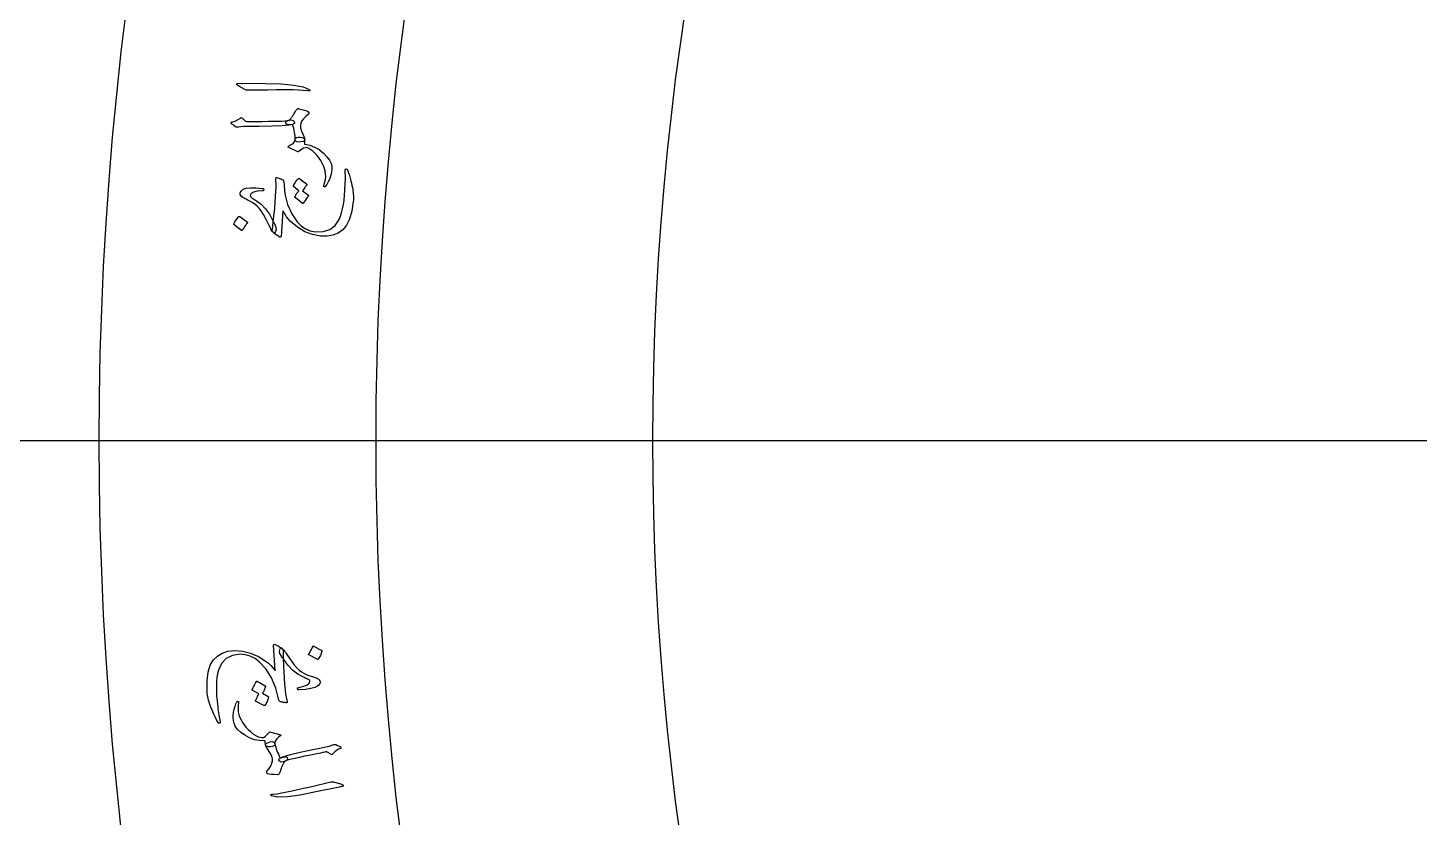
# Model space of a CAD drawing. Header units: millimetres. Extents: x -77 to 77, y -78 to 103.
# Drawn here: x -62.91 to -37.59, y -6.85 to 7.51 of the extents above; entities that cross this region are included whole.
import ezdxf

# ---------------------------------------------------------------- set-up
doc = ezdxf.new("R2010")
doc.units = ezdxf.units.MM
for name, color, linetype in [('CUT_OUTER', 1, 'Continuous'), ('ENGRAVE', 7, 'Continuous'), ('TEXT', 5, 'Continuous')]:
    doc.layers.add(name, color=color, linetype=linetype)

msp = doc.modelspace()

# ---------------------------------------------------------------- linework, layer by layer
at = {"layer": 'CUT_OUTER'}
msp.add_arc((0, -0.0003), 77.4997, 178.346942, 3.754487, dxfattribs=at)
at = {"layer": 'ENGRAVE'}
for points in [[(-70.1375, 0), (-61.6125, 0)], [(-61.6125, 0), (-56.575, 0)], [(-56.575, 0), (-51.5375, 0)], [(-51.5375, 0), (51.5375, 0)]]:
    msp.add_lwpolyline(points, dxfattribs=at)
for radius in [75.95, 75.95, 73.9156, 70.1375, 70.1375, 67.1538, 61.6125, 61.6125, 56.575, 56.575, 51.5375, 51.5375]:
    msp.add_circle((0, 0), radius, dxfattribs=at)
at = {"layer": 'TEXT'}
for points in [[(-59.0699, 6.4498), (-59.1032, 6.4722), (-59.114, 6.4886), (-59.1023, 6.4987), (-59.0679, 6.5027), (-58.5943, 6.4954), (-58.3036, 6.4898), (-58.0732, 6.4701), (-57.9028, 6.4365), (-57.7926, 6.3892), (-57.7839, 6.3819), (-57.7795, 6.3758), (-57.7794, 6.3708), (-57.7834, 6.367), (-57.7894, 6.3643), (-57.7969, 6.3628), (-57.8061, 6.3623), (-57.8168, 6.363), (-57.8996, 6.3721), (-57.988, 6.378), (-58.0817, 6.3806), (-58.1809, 6.3798), (-58.2068, 6.3801), (-58.2768, 6.3802), (-58.3908, 6.3799), (-58.5489, 6.3792), (-58.8999, 6.3743), (-58.9185, 6.3754), (-58.9353, 6.3782), (-58.9506, 6.3828), (-58.9642, 6.3891)], [(-58.7612, 5.8081), (-58.6393, 5.8083), (-58.5309, 5.8092), (-58.4359, 5.8105), (-58.3545, 5.8125), (-58.2866, 5.8151), (-58.2325, 5.8183), (-58.1921, 5.8221), (-58.1654, 5.8265), (-58.1309, 5.8335), (-58.1029, 5.8328), (-58.0815, 5.8246), (-58.0666, 5.8089), (-58.0593, 5.7907), (-58.0608, 5.775), (-58.0709, 5.7619), (-58.0897, 5.7514), (-58.159, 5.7364), (-58.2843, 5.7256), (-58.4654, 5.719), (-58.7024, 5.7165), (-58.8043, 5.7172), (-58.8856, 5.7172), (-58.9465, 5.7164), (-58.9869, 5.7148), (-59.0771, 5.7019), (-59.093, 5.7006), (-59.1072, 5.7014), (-59.1197, 5.7042), (-59.1306, 5.709), (-59.1565, 5.7284), (-59.1766, 5.7435), (-59.1907, 5.7543), (-59.1991, 5.7609), (-59.211, 5.7739), (-59.2147, 5.7841), (-59.2102, 5.7915), (-59.1975, 5.7961), (-59.1623, 5.8034), (-59.1248, 5.818), (-59.0852, 5.84), (-59.0433, 5.8693), (-59.035, 5.8747), (-59.0271, 5.8766), (-59.0195, 5.8751), (-59.0123, 5.8702), (-59.0037, 5.8626), (-58.9956, 5.8555), (-58.9881, 5.8488), (-58.9812, 5.8426), (-58.9748, 5.8367), (-58.969, 5.8313), (-58.9637, 5.8263), (-58.959, 5.8218), (-58.951, 5.8151), (-58.9428, 5.8104), (-58.9343, 5.8076), (-58.9257, 5.8067), (-58.9067, 5.8074), (-58.8729, 5.8079), (-58.8244, 5.8081), (-58.7612, 5.8081)], [(-58.2156, 5.7696), (-58.2153, 5.7923), (-58.2078, 5.8095), (-58.1931, 5.8211), (-58.1712, 5.8271), (-58.1604, 5.8298), (-58.1495, 5.8361), (-58.1384, 5.8459), (-58.1273, 5.8594), (-58.1213, 5.868), (-58.1146, 5.8775), (-58.1072, 5.8878), (-58.0991, 5.8991), (-58.0905, 5.9113), (-58.0818, 5.9244), (-58.0728, 5.9384), (-58.0636, 5.9534), (-58.0463, 5.9813), (-58.0318, 6.0032), (-58.0201, 6.0192), (-58.0112, 6.0291), (-58.0037, 6.0357), (-57.9961, 6.0396), (-57.9886, 6.0408), (-57.9811, 6.0395), (-57.9248, 6.0255), (-57.8766, 6.0117), (-57.8367, 5.9981), (-57.8049, 5.9846), (-57.801, 5.9815), (-57.7984, 5.9772), (-57.7972, 5.9715), (-57.7973, 5.9646), (-57.7986, 5.9559), (-57.8004, 5.949), (-57.8027, 5.9438), (-57.8056, 5.9404), (-57.8554, 5.897), (-57.8951, 5.8553), (-57.9246, 5.8154), (-57.944, 5.7774), (-57.9513, 5.7377), (-57.9469, 5.6891), (-57.9308, 5.6317), (-57.9028, 5.5655), (-57.889, 5.5335), (-57.8795, 5.5061), (-57.8744, 5.4831), (-57.8738, 5.4647), (-57.8762, 5.456), (-57.8815, 5.4491), (-57.8899, 5.4439), (-57.9012, 5.4404), (-57.9651, 5.4307), (-58.0105, 5.4343), (-58.0376, 5.451), (-58.0463, 5.481), (-58.0469, 5.5122), (-58.0489, 5.5444), (-58.0523, 5.5773), (-58.057, 5.6112), (-58.0632, 5.6458), (-58.071, 5.681), (-58.0804, 5.7169), (-58.0915, 5.7535), (-58.1442, 5.7474), (-58.1824, 5.748), (-58.2062, 5.7554), (-58.2156, 5.7696)], [(-58.0126, 5.2602), (-58.1605, 5.3334), (-58.1721, 5.3411), (-58.1775, 5.348), (-58.1767, 5.3541), (-58.1697, 5.3594), (-58.1414, 5.3729), (-58.117, 5.3864), (-58.0964, 5.3996), (-58.0797, 5.4128), (-58.0665, 5.4277), (-58.0565, 5.4443), (-58.0497, 5.4627), (-58.0461, 5.4829), (-58.0389, 5.5024), (-58.0217, 5.5153), (-57.9946, 5.5213), (-57.9574, 5.5207), (-57.9206, 5.5143), (-57.8943, 5.5032), (-57.8786, 5.4872), (-57.8736, 5.4666), (-57.8743, 5.4512), (-57.8756, 5.4355), (-57.8773, 5.4197), (-57.8795, 5.4037), (-57.879, 5.4009), (-57.8771, 5.3982), (-57.8737, 5.3956), (-57.8689, 5.3931), (-57.7792, 5.3745), (-57.6934, 5.3414), (-57.6116, 5.2939), (-57.5338, 5.2321), (-57.4673, 5.1651), (-57.4194, 5.1021), (-57.3902, 5.043), (-57.3797, 4.9877), (-57.3801, 4.9366), (-57.3837, 4.8901), (-57.3906, 4.8481), (-57.4006, 4.8107), (-57.4074, 4.7925), (-57.4153, 4.7731), (-57.4243, 4.7525), (-57.4343, 4.7307), (-57.4456, 4.7078), (-57.4584, 4.6839), (-57.4727, 4.6591), (-57.4886, 4.6333), (-57.4922, 4.6268), (-57.4962, 4.622), (-57.5006, 4.6189), (-57.5053, 4.6175), (-57.5115, 4.6168), (-57.5164, 4.6174), (-57.52, 4.6194), (-57.5223, 4.6226), (-57.5242, 4.6269), (-57.5249, 4.6314), (-57.5244, 4.6364), (-57.5226, 4.6417), (-57.5056, 4.7004), (-57.495, 4.7557), (-57.4909, 4.8078), (-57.4933, 4.8565), (-57.502, 4.9054), (-57.5152, 4.9535), (-57.5329, 5.001), (-57.5551, 5.0478), (-57.5816, 5.0941), (-57.6124, 5.14), (-57.6474, 5.1855), (-57.6866, 5.2306), (-57.723, 5.2652), (-57.7597, 5.2933), (-57.7967, 5.3151), (-57.8341, 5.3304), (-57.8613, 5.3294), (-57.8932, 5.3181), (-57.93, 5.2963), (-57.9716, 5.2642), (-57.9804, 5.2587), (-57.9902, 5.2562), (-58.0009, 5.2567), (-58.0126, 5.2602)], [(-58.4443, 3.9811), (-58.4183, 4.2273), (-58.4015, 4.4405), (-58.3943, 4.6208), (-58.3969, 4.7684), (-58.3971, 4.7729), (-58.3965, 4.7768), (-58.3951, 4.78), (-58.3929, 4.7826), (-58.39, 4.7843), (-58.3866, 4.7852), (-58.3827, 4.7852), (-58.3782, 4.7843), (-58.361, 4.779), (-58.3453, 4.7741), (-58.3309, 4.7693), (-58.318, 4.7648), (-58.3065, 4.7606), (-58.2965, 4.7566), (-58.2879, 4.7528), (-58.2807, 4.7492), (-58.2693, 4.742), (-58.2611, 4.7341), (-58.2562, 4.7255), (-58.2544, 4.7162), (-58.2317, 4.4916), (-58.1832, 4.2944), (-58.1093, 4.1245), (-58.0101, 3.9822), (-57.9366, 3.9089), (-57.8572, 3.8541), (-57.7719, 3.8176), (-57.6809, 3.7994), (-57.5359, 3.8015), (-57.4153, 3.8398), (-57.319, 3.9142), (-57.2469, 4.0245), (-57.2232, 4.0826), (-57.2024, 4.1467), (-57.1845, 4.217), (-57.1694, 4.2933), (-57.157, 4.3756), (-57.1472, 4.4638), (-57.1399, 4.5578), (-57.1351, 4.6578), (-57.1342, 4.6934), (-57.1336, 4.7284), (-57.1333, 4.7629), (-57.1332, 4.7968), (-57.1335, 4.8299), (-57.134, 4.8619), (-57.1349, 4.893), (-57.136, 4.923), (-57.1357, 4.9321), (-57.1328, 4.9383), (-57.1272, 4.9417), (-57.1189, 4.9423), (-57.1095, 4.9408), (-57.1024, 4.9381), (-57.0975, 4.9341), (-57.0949, 4.9289), (-57.0766, 4.8739), (-57.0601, 4.8218), (-57.0455, 4.7729), (-57.0328, 4.7269), (-57.0219, 4.6841), (-57.0126, 4.6445), (-57.0049, 4.6081), (-56.9989, 4.5749), (-56.995, 4.5439), (-56.9917, 4.5137), (-56.989, 4.4844), (-56.9871, 4.456), (-56.9859, 4.4284), (-56.986, 4.4014), (-56.9872, 4.3752), (-56.9895, 4.3496), (-57.0165, 4.1757), (-57.0572, 4.0319), (-57.1119, 3.9182), (-57.1808, 3.8345), (-57.2637, 3.7752), (-57.3585, 3.736), (-57.4652, 3.7172), (-57.5839, 3.7188), (-57.7294, 3.7469), (-57.8689, 3.8008), (-58.0022, 3.8806), (-58.1294, 3.9866), (-58.1672, 4.0273), (-58.203, 4.0729), (-58.2367, 4.1236), (-58.2683, 4.1792), (-58.3036, 3.7152), (-58.3091, 3.7044), (-58.3181, 3.7002), (-58.3305, 3.7028), (-58.3463, 3.7121), (-58.369, 3.7293), (-58.3895, 3.7448), (-58.4077, 3.7587), (-58.4235, 3.7711), (-58.4369, 3.7819), (-58.4478, 3.791), (-58.4561, 3.7986), (-58.4618, 3.8045), (-58.4621, 3.8171), (-58.4593, 3.8507), (-58.4534, 3.9054), (-58.4443, 3.9811)], [(-58.4254, 3.7712), (-58.4381, 3.7835), (-58.4505, 3.7975), (-58.4627, 3.8131), (-58.4746, 3.8305), (-58.4864, 3.8495), (-58.4983, 3.8702), (-58.5101, 3.8926), (-58.522, 3.9167), (-58.5757, 4.024), (-58.6234, 4.1116), (-58.6652, 4.1795), (-58.701, 4.2277), (-58.737, 4.2656), (-58.7755, 4.2987), (-58.8165, 4.3269), (-58.86, 4.3501), (-58.8819, 4.3605), (-58.9027, 4.3706), (-58.9224, 4.3805), (-58.941, 4.3903), (-58.9583, 4.3997), (-58.9741, 4.4086), (-58.9884, 4.417), (-59.0011, 4.425), (-59.0227, 4.4421), (-59.0376, 4.4605), (-59.0459, 4.48), (-59.0475, 4.5008), (-59.0428, 4.5206), (-59.0316, 4.5392), (-59.0139, 4.5565), (-58.9899, 4.5726), (-58.9364, 4.5907), (-58.8604, 4.5991), (-58.762, 4.5976), (-58.6413, 4.5863), (-58.6305, 4.5843), (-58.6229, 4.58), (-58.6187, 4.5737), (-58.6178, 4.5651), (-58.6202, 4.5565), (-58.6257, 4.5502), (-58.6345, 4.546), (-58.6465, 4.544), (-58.74, 4.5363), (-58.8076, 4.52), (-58.8494, 4.4951), (-58.8652, 4.4616), (-58.8643, 4.4526), (-58.8603, 4.4432), (-58.8532, 4.4333), (-58.843, 4.4229), (-58.8368, 4.4182), (-58.8291, 4.4126), (-58.8198, 4.4062), (-58.8091, 4.3989), (-58.7969, 4.3908), (-58.7831, 4.3819), (-58.7678, 4.3721), (-58.7511, 4.3615), (-58.6652, 4.2996), (-58.5869, 4.2185), (-58.5161, 4.1183), (-58.4527, 3.9991), (-58.4521, 3.9978), (-58.4502, 3.9941), (-58.447, 3.9878), (-58.4425, 3.9791), (-58.4368, 3.9678), (-58.4297, 3.954), (-58.4214, 3.9378), (-58.4118, 3.919), (-58.3973, 3.8798), (-58.3948, 3.8421), (-58.4041, 3.8059), (-58.4254, 3.7712)], [(-58.0746, 4.6228), (-58.0768, 4.6254), (-58.0779, 4.6288), (-58.0781, 4.6332), (-58.0772, 4.6384), (-58.0686, 4.6566), (-58.0593, 4.6742), (-58.0494, 4.6911), (-58.0388, 4.7074), (-58.0274, 4.7231), (-58.015, 4.7384), (-58.0017, 4.7532), (-57.9875, 4.7676), (-57.9833, 4.7703), (-57.979, 4.7712), (-57.9746, 4.7705), (-57.9701, 4.7681), (-57.8317, 4.6648), (-57.83, 4.6621), (-57.8303, 4.6584), (-57.8326, 4.6537), (-57.8369, 4.6479), (-57.8408, 4.6441), (-57.8462, 4.6377), (-57.8531, 4.6288), (-57.8616, 4.6173), (-57.8717, 4.6033), (-57.8836, 4.5865), (-57.8973, 4.567), (-57.9127, 4.5447), (-57.8051, 4.4635), (-57.8019, 4.4599), (-57.8014, 4.4556), (-57.8036, 4.4505), (-57.8085, 4.4446), (-57.8128, 4.4396), (-57.8192, 4.4316), (-57.8277, 4.4206), (-57.8384, 4.4067), (-57.8513, 4.3896), (-57.8664, 4.3691), (-57.8836, 4.3452), (-57.9031, 4.3177), (-57.9062, 4.315), (-57.9091, 4.3139), (-57.912, 4.3145), (-57.9147, 4.3167), (-58.0478, 4.4208), (-58.05, 4.4233), (-58.0512, 4.4268), (-58.0514, 4.4311), (-58.0505, 4.4363), (-58.044, 4.4519), (-58.0368, 4.467), (-58.0287, 4.4815), (-58.0199, 4.4955), (-58.0103, 4.5089), (-58.0002, 4.5218), (-57.9895, 4.5342), (-57.9783, 4.546)], [(-59.1579, 3.928), (-59.1601, 3.9306), (-59.1613, 3.9341), (-59.1615, 3.9385), (-59.1607, 3.9438), (-59.143, 3.9807), (-59.1221, 4.0151), (-59.098, 4.047), (-59.0706, 4.0765), (-59.0666, 4.0793), (-59.0626, 4.0804), (-59.0588, 4.0797), (-59.0551, 4.0774), (-58.9154, 3.9762), (-58.9121, 3.9726), (-58.9116, 3.9681), (-58.9138, 3.9629), (-58.9186, 3.9569), (-58.9228, 3.9517), (-58.9292, 3.9435), (-58.9376, 3.9323), (-58.9482, 3.918), (-58.961, 3.9004), (-58.9759, 3.8794), (-58.9929, 3.8548), (-59.0121, 3.8267), (-59.0152, 3.823), (-59.0183, 3.8212), (-59.0211, 3.8214), (-59.0239, 3.8235)], [(-58.2638, -3.9688), (-58.2551, -4.2154), (-58.2403, -4.4282), (-58.2197, -4.607), (-58.1935, -4.7518), (-58.1926, -4.7562), (-58.1926, -4.7601), (-58.1935, -4.7635), (-58.1952, -4.7664), (-58.1978, -4.7686), (-58.201, -4.77), (-58.2049, -4.7706), (-58.2094, -4.7704), (-58.2272, -4.7681), (-58.2436, -4.7658), (-58.2585, -4.7634), (-58.272, -4.7611), (-58.284, -4.7587), (-58.2946, -4.7564), (-58.3037, -4.7541), (-58.3114, -4.7517), (-58.3237, -4.7465), (-58.3331, -4.74), (-58.3394, -4.7323), (-58.3426, -4.7234), (-58.4004, -4.5046), (-58.4779, -4.3161), (-58.5757, -4.1576), (-58.6938, -4.0292), (-58.7766, -3.9656), (-58.8627, -3.9211), (-58.952, -3.8956), (-59.0447, -3.8893), (-59.1881, -3.9107), (-59.3024, -3.966), (-59.3877, -4.0554), (-59.4436, -4.1789), (-59.4587, -4.2421), (-59.4699, -4.3111), (-59.4772, -4.386), (-59.4806, -4.4669), (-59.4802, -4.5535), (-59.4761, -4.6457), (-59.4682, -4.7436), (-59.4566, -4.847), (-59.4516, -4.8837), (-59.4463, -4.9198), (-59.4408, -4.9552), (-59.4351, -4.99), (-59.4293, -5.024), (-59.4232, -5.0568), (-59.417, -5.0884), (-59.4107, -5.119), (-59.4094, -5.1283), (-59.4112, -5.1353), (-59.4161, -5.1397), (-59.4241, -5.1418), (-59.4337, -5.1419), (-59.4412, -5.1403), (-59.4466, -5.1371), (-59.4501, -5.1322), (-59.4777, -5.0789), (-59.5029, -5.0283), (-59.5257, -4.9804), (-59.546, -4.9352), (-59.5639, -4.8929), (-59.5797, -4.8536), (-59.5933, -4.8173), (-59.6046, -4.7841), (-59.6136, -4.7526), (-59.6217, -4.722), (-59.629, -4.6921), (-59.6355, -4.6631), (-59.6409, -4.6347), (-59.6451, -4.6068), (-59.6481, -4.5795), (-59.6498, -4.5526), (-59.6496, -4.3685), (-59.6303, -4.2137), (-59.5922, -4.0884), (-59.5356, -3.9925), (-59.4614, -3.92), (-59.3726, -3.8672), (-59.2693, -3.8339), (-59.1514, -3.8201), (-59.0035, -3.8296), (-58.8581, -3.8658), (-58.7153, -3.9283), (-58.575, -4.0171), (-58.5319, -4.0525), (-58.4901, -4.093), (-58.4496, -4.1386), (-58.4104, -4.1894), (-58.4381, -3.7238), (-58.434, -3.7123), (-58.4257, -3.7071), (-58.4131, -3.7081), (-58.3962, -3.7153), (-58.3714, -3.7294), (-58.3492, -3.7422), (-58.3294, -3.7537), (-58.3121, -3.7639), (-58.2974, -3.7728), (-58.2854, -3.7805), (-58.2762, -3.7869), (-58.2697, -3.792), (-58.2679, -3.8044), (-58.2663, -3.838), (-58.2649, -3.8928), (-58.2638, -3.9688)], [(-58.3102, -3.7638), (-58.296, -3.7743), (-58.2819, -3.7865), (-58.2678, -3.8004), (-58.2537, -3.816), (-58.2395, -3.8332), (-58.225, -3.8521), (-58.2104, -3.8727), (-58.1954, -3.8949), (-58.1277, -3.9932), (-58.0684, -4.0726), (-58.0176, -4.1334), (-57.9753, -4.1754), (-57.9342, -4.2073), (-57.8914, -4.234), (-57.8467, -4.2555), (-57.8003, -4.2718), (-57.7772, -4.2787), (-57.7551, -4.2855), (-57.7342, -4.2922), (-57.7143, -4.2989), (-57.6958, -4.3055), (-57.6789, -4.3118), (-57.6635, -4.3178), (-57.6497, -4.3237), (-57.6259, -4.337), (-57.6085, -4.3525), (-57.5974, -4.3701), (-57.5926, -4.3899), (-57.5944, -4.4097), (-57.6026, -4.4293), (-57.6174, -4.4487), (-57.6387, -4.4678), (-57.6889, -4.4936), (-57.7626, -4.5133), (-57.86, -4.527), (-57.9811, -4.5347), (-57.9921, -4.5344), (-58.0002, -4.5314), (-58.0053, -4.5258), (-58.0075, -4.5176), (-58.0065, -4.5088), (-58.002, -4.5018), (-57.994, -4.4963), (-57.9824, -4.4926), (-57.8912, -4.4708), (-57.8269, -4.4446), (-57.7894, -4.4141), (-57.7788, -4.3792), (-57.781, -4.3707), (-57.7863, -4.3621), (-57.7948, -4.3535), (-57.8064, -4.345), (-57.8133, -4.3413), (-57.8218, -4.337), (-57.8318, -4.3322), (-57.8435, -4.3267), (-57.8568, -4.3206), (-57.8717, -4.314), (-57.8883, -4.3067), (-57.9064, -4.2988), (-58.0004, -4.2509), (-58.0896, -4.1827), (-58.1738, -4.0942), (-58.253, -3.9854), (-58.2538, -3.9843), (-58.2562, -3.9808), (-58.2602, -3.9751), (-58.2658, -3.967), (-58.273, -3.9567), (-58.2818, -3.944), (-58.2923, -3.9291), (-58.3043, -3.9118), (-58.3239, -3.8749), (-58.3314, -3.8379), (-58.3268, -3.8009), (-58.3102, -3.7638)], [(-57.5636, -3.8222), (-57.5611, -3.8244), (-57.5594, -3.8276), (-57.5586, -3.8318), (-57.5588, -3.8371), (-57.5714, -3.8749), (-57.5876, -3.9108), (-57.6072, -3.9449), (-57.6303, -3.9771), (-57.6339, -3.9803), (-57.6377, -3.9819), (-57.6416, -3.9818), (-57.6455, -3.9801), (-57.7976, -3.9007), (-57.8013, -3.8977), (-57.8024, -3.8934), (-57.801, -3.8881), (-57.797, -3.8816), (-57.7935, -3.876), (-57.7883, -3.8672), (-57.7814, -3.8551), (-57.7727, -3.8399), (-57.7624, -3.8212), (-57.7504, -3.7988), (-57.7366, -3.7727), (-57.7212, -3.7429), (-57.7186, -3.739), (-57.7158, -3.7369), (-57.7129, -3.7367), (-57.7099, -3.7384)], [(-58.5351, -4.6594), (-58.5325, -4.6617), (-58.5308, -4.6649), (-58.53, -4.6692), (-58.53, -4.6746), (-58.5356, -4.6941), (-58.5419, -4.7131), (-58.549, -4.7315), (-58.5568, -4.7494), (-58.5655, -4.7669), (-58.5753, -4.7842), (-58.5859, -4.8011), (-58.5976, -4.8178), (-58.6013, -4.8211), (-58.6054, -4.8228), (-58.6099, -4.8228), (-58.6147, -4.8211), (-58.7681, -4.7403), (-58.7702, -4.7379), (-58.7705, -4.7342), (-58.769, -4.729), (-58.7656, -4.7226), (-58.7624, -4.7181), (-58.7581, -4.7108), (-58.7527, -4.7007), (-58.7462, -4.6879), (-58.7385, -4.6722), (-58.7294, -4.6535), (-58.719, -4.6318), (-58.7072, -4.607), (-58.8262, -4.5424), (-58.8299, -4.5392), (-58.8311, -4.5349), (-58.8297, -4.5295), (-58.8258, -4.5229), (-58.8223, -4.5171), (-58.8172, -4.5081), (-58.8105, -4.4958), (-58.802, -4.4801), (-58.7919, -4.461), (-58.7801, -4.4381), (-58.7667, -4.4114), (-58.7516, -4.381), (-58.7489, -4.3778), (-58.7461, -4.3762), (-58.7432, -4.3764), (-58.7402, -4.3782), (-58.5929, -4.4623), (-58.5903, -4.4645), (-58.5886, -4.4678), (-58.5878, -4.4721), (-58.5879, -4.4774), (-58.5919, -4.494), (-58.5967, -4.5101), (-58.6025, -4.5258), (-58.6091, -4.5411), (-58.6164, -4.556), (-58.6244, -4.5705), (-58.633, -4.5845), (-58.6423, -4.5981)], [(-58.488, -5.3033), (-58.3292, -5.3489), (-58.3164, -5.3544), (-58.3098, -5.3602), (-58.3095, -5.3663), (-58.3154, -5.3728), (-58.3408, -5.3914), (-58.3623, -5.4091), (-58.3801, -5.426), (-58.3941, -5.4421), (-58.4043, -5.4593), (-58.411, -5.4776), (-58.4143, -5.4971), (-58.414, -5.5176), (-58.4174, -5.5383), (-58.4318, -5.5542), (-58.4574, -5.5654), (-58.494, -5.5718), (-58.5314, -5.5725), (-58.5593, -5.5664), (-58.5777, -5.5535), (-58.5865, -5.5339), (-58.5887, -5.5185), (-58.5904, -5.5027), (-58.5917, -5.4866), (-58.5925, -5.4703), (-58.5935, -5.4676), (-58.5959, -5.4653), (-58.5997, -5.4633), (-58.6049, -5.4617), (-58.6965, -5.4598), (-58.787, -5.4426), (-58.8761, -5.4101), (-58.964, -5.3621), (-59.0416, -5.3066), (-59.1, -5.2514), (-59.1393, -5.1967), (-59.1594, -5.1424), (-59.1678, -5.0904), (-59.1723, -5.0425), (-59.1728, -4.9987), (-59.1692, -4.9589), (-59.1656, -4.9393), (-59.161, -4.9183), (-59.1557, -4.8958), (-59.1494, -4.872), (-59.1421, -4.8468), (-59.1334, -4.8204), (-59.1233, -4.7929), (-59.1119, -4.7641), (-59.1093, -4.7569), (-59.1061, -4.7514), (-59.1023, -4.7475), (-59.0979, -4.7454), (-59.0919, -4.7436), (-59.087, -4.7435), (-59.0831, -4.7449), (-59.0803, -4.7479), (-59.0777, -4.7518), (-59.0763, -4.7563), (-59.076, -4.7614), (-59.0768, -4.7671), (-59.0841, -4.8294), (-59.0854, -4.8872), (-59.0807, -4.9407), (-59.0701, -4.9897), (-59.0531, -5.0377), (-59.0318, -5.0841), (-59.0061, -5.129), (-58.9761, -5.1725), (-58.9418, -5.2145), (-58.9033, -5.2552), (-58.8607, -5.2947), (-58.8139, -5.3329), (-58.7719, -5.3609), (-58.7306, -5.3823), (-58.6902, -5.3972), (-58.6507, -5.4056), (-58.6242, -5.3997), (-58.5948, -5.3825), (-58.5626, -5.3542), (-58.5276, -5.3147), (-58.5199, -5.3076), (-58.5107, -5.3034), (-58.5001, -5.302), (-58.488, -5.3033)], [(-58.1926, -5.7674), (-58.1885, -5.7897), (-58.1924, -5.808), (-58.2045, -5.8222), (-58.2248, -5.8325), (-58.2348, -5.8372), (-58.2443, -5.8456), (-58.2531, -5.8575), (-58.2614, -5.873), (-58.2655, -5.8826), (-58.2702, -5.8932), (-58.2754, -5.9049), (-58.281, -5.9176), (-58.287, -5.9313), (-58.2929, -5.9459), (-58.2989, -5.9615), (-58.3048, -5.9782), (-58.3161, -6.0091), (-58.3257, -6.0336), (-58.3339, -6.0517), (-58.3406, -6.0633), (-58.3466, -6.0713), (-58.3532, -6.0768), (-58.3603, -6.0796), (-58.3679, -6.0798), (-58.4259, -6.0777), (-58.4759, -6.074), (-58.5178, -6.0687), (-58.5517, -6.0619), (-58.5561, -6.0597), (-58.5595, -6.0559), (-58.5619, -6.0505), (-58.5632, -6.0436), (-58.5638, -6.0348), (-58.5634, -6.0276), (-58.5622, -6.0219), (-58.5601, -6.018), (-58.5202, -5.9647), (-58.4897, -5.9154), (-58.4688, -5.8701), (-58.4573, -5.8286), (-58.458, -5.7878), (-58.4718, -5.7406), (-58.4989, -5.6869), (-58.539, -5.6267), (-58.5587, -5.5975), (-58.5732, -5.5721), (-58.5826, -5.5502), (-58.5867, -5.532), (-58.586, -5.5229), (-58.582, -5.515), (-58.5748, -5.5083), (-58.5643, -5.5027), (-58.5034, -5.4812), (-58.4581, -5.4762), (-58.4283, -5.4877), (-58.4142, -5.5157), (-58.4077, -5.5465), (-58.3996, -5.5779), (-58.39, -5.6098), (-58.3789, -5.6423), (-58.3662, -5.6752), (-58.3517, -5.7085), (-58.3355, -5.742), (-58.3175, -5.7759), (-58.267, -5.7595), (-58.2294, -5.7526), (-58.2046, -5.7553), (-58.1926, -5.7674)], [(-57.6501, -5.6983), (-57.7696, -5.7222), (-57.8757, -5.7441), (-57.9685, -5.7641), (-58.048, -5.782), (-58.114, -5.7978), (-58.1664, -5.8117), (-58.2053, -5.8234), (-58.2305, -5.8331), (-58.263, -5.8467), (-58.2906, -5.8517), (-58.3132, -5.8479), (-58.3309, -5.8354), (-58.3416, -5.8189), (-58.3433, -5.8032), (-58.336, -5.7882), (-58.3196, -5.7741), (-58.2546, -5.7458), (-58.1339, -5.7108), (-57.9574, -5.6693), (-57.7253, -5.6213), (-57.6252, -5.6026), (-57.5454, -5.5871), (-57.4858, -5.5747), (-57.4464, -5.5655), (-57.3603, -5.5362), (-57.345, -5.532), (-57.3309, -5.5301), (-57.3181, -5.5304), (-57.3065, -5.5329), (-57.2774, -5.5464), (-57.2548, -5.5569), (-57.2389, -5.5645), (-57.2295, -5.5692), (-57.2153, -5.5792), (-57.2097, -5.5882), (-57.2127, -5.5961), (-57.2242, -5.6029), (-57.2575, -5.6165), (-57.2914, -5.6376), (-57.3261, -5.6661), (-57.3615, -5.7022), (-57.3685, -5.7088), (-57.3759, -5.7122), (-57.3837, -5.7122), (-57.3917, -5.709), (-57.4016, -5.7035), (-57.4109, -5.6982), (-57.4196, -5.6933), (-57.4276, -5.6887), (-57.435, -5.6843), (-57.4417, -5.6803), (-57.4478, -5.6766), (-57.4533, -5.6731), (-57.4625, -5.6683), (-57.4715, -5.6653), (-57.4803, -5.6643), (-57.4889, -5.6651), (-57.5075, -5.6695), (-57.5405, -5.6764), (-57.588, -5.686), (-57.6501, -5.6983)], [(-57.2175, -6.2475), (-57.1801, -6.2616), (-57.1661, -6.2747), (-57.1754, -6.2868), (-57.2081, -6.2979), (-57.672, -6.3932), (-57.9569, -6.4512), (-58.186, -6.4826), (-58.3596, -6.4873), (-58.4775, -6.465), (-58.4876, -6.4596), (-58.4932, -6.4545), (-58.4945, -6.4497), (-58.4914, -6.4451), (-58.4861, -6.4411), (-58.4791, -6.4379), (-58.4703, -6.4354), (-58.4597, -6.4338), (-58.3768, -6.4247), (-58.2893, -6.4111), (-58.1972, -6.3933), (-58.1006, -6.371), (-58.0752, -6.3657), (-58.0069, -6.3506), (-57.8956, -6.3258), (-57.7414, -6.2913), (-57.3995, -6.212), (-57.3812, -6.209), (-57.3641, -6.2081), (-57.3482, -6.2093), (-57.3336, -6.2125)]]:
    msp.add_lwpolyline(points, close=True, dxfattribs=at)

doc.saveas('drawing.dxf')
